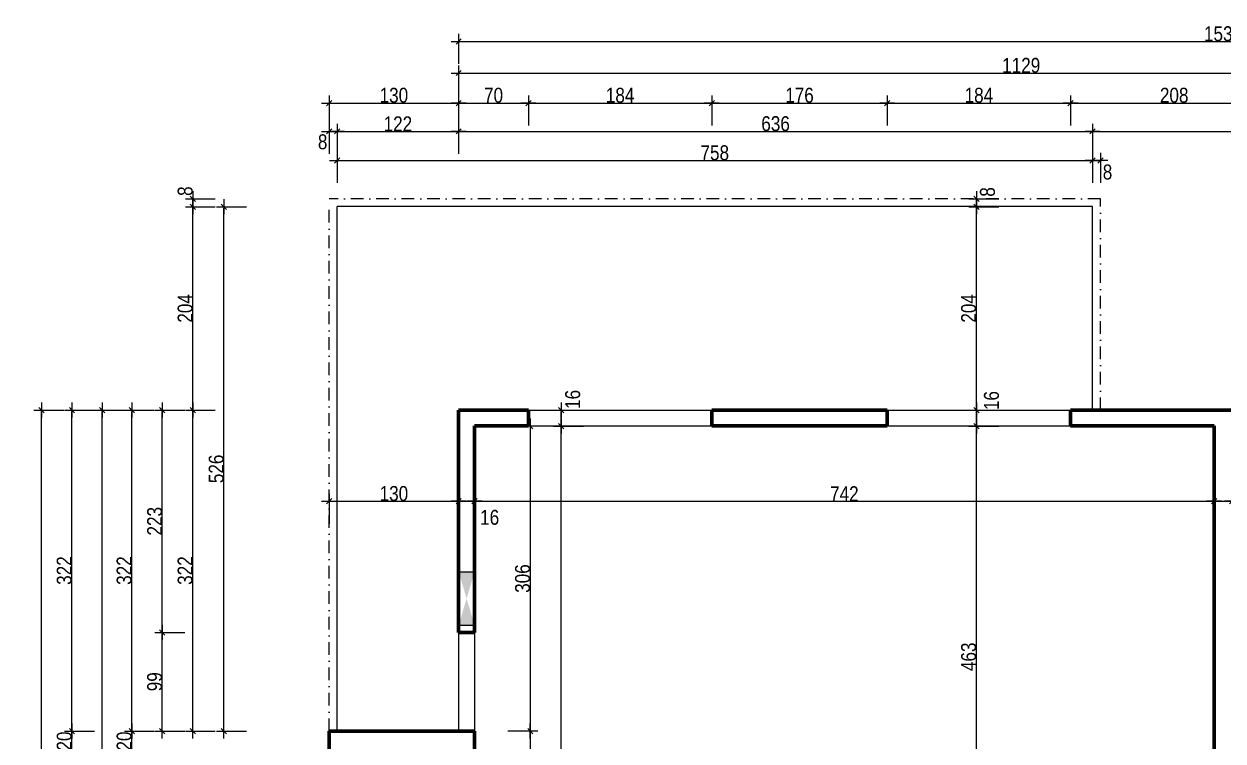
# Model space of a CAD drawing. Header units: centimetres. Extents: x 16433 to 114398, y -50094 to -12305.
# Drawn here: x 40452 to 41655, y -36660 to -35940 of the extents above; entities that cross this region are included whole.
import ezdxf

# ---------------------------------------------------------------- set-up
doc = ezdxf.new("R2010")
doc.units = ezdxf.units.CM
doc.header["$LTSCALE"] = 0.5
doc.linetypes.add('TIRETPTX2', pattern=[50.8, 25.4, -12.7, 0, -12.7])
doc.layers.get('DEFPOINTS').update_dxf_attribs({"linetype": 'CONTINUOUS'})
for name, color, linetype in [('01_cote_gen', 4, 'CONTINUOUS'), ('01_isolant ext', 2, 'TIRETPTX2'), ('01_linteaux', 2, 'CONTINUOUS'), ('01_resv', 32, 'CONTINUOUS'), ('AA_COTES', 2, 'CONTINUOUS')]:
    doc.layers.add(name, color=color, linetype=linetype)
doc.layers.add('01_murs_coup', color=5, linetype='CONTINUOUS', lineweight=60)
doc.styles.add('STYLE2', font='ARIALN.TTF')
doc.dimstyles.new('JB50', dxfattribs={"dimscale": 0.1, "dimtxt": 150, "dimasz": 15, "dimexe": 0.1, "dimexo": 0.1, "dimgap": 0.09, "dimtad": 1, "dimdec": 1, "dimdsep": 46, "dimtxsty": 'STYLE2', "dimblk1": 'BOND_G', "dimblk2": 'BOND_D', "dimsah": 1, "dimcen": 1.5, "dimdle": 0.01, "dimse1": 1, "dimse2": 1, "dimclrd": 4, "dimclre": 2, "dimclrt": 6, "dimazin": 2, "dimtfac": 2.333333, "dimtdec": 1, "dimtix": 1, "dimtmove": 2, "dimatfit": 3, "dimldrblk": 'BOND_G', "dimfxl": 1, "dimtolj": 1, "dimtzin": 0, "dimarcsym": 0})

# ---------------------------------------------------------------- blocks, each defined once
blk = doc.blocks.new('BOND_G')
at = {"layer": 'AA_COTES', "color": 0}
for p, q in [((0, -5), (0, 15)), ((5, 0), (-5, 0)), ((1.77, 1.77), (-1.77, -1.77))]:
    blk.add_line(p, q, dxfattribs=at)
blk = doc.blocks.new('BOND_D')
at = {"layer": 'AA_COTES', "color": 0}
for p, q in [((5, 0), (-5, 0)), ((-1.77, -1.77), (1.77, 1.77)), ((0, 5), (0, -15))]:
    blk.add_line(p, q, dxfattribs=at)
blk = doc.blocks.new('*D2678')
at = {"layer": '01_linteaux', "color": 4, "lineweight": -2, "transparency": 16777216}
blk.add_line((40889.4, -35957.8), (42420.4, -35957.8), dxfattribs=at)
at = {"layer": 'DEFPOINTS', "color": 0}
for p in [(42421.9, -35957.8), (40887.9, -36091.8), (42421.9, -36096.3)]:
    blk.add_point(p, dxfattribs=at)
at = {"layer": '01_linteaux', "color": 4, "lineweight": -2, "transparency": 16777216, "xscale": 1.5, "yscale": 1.5, "zscale": 1.5, "rotation": 180}
blk.add_blockref('BOND_G', (40887.9, -35957.8), dxfattribs=at)
at = {"layer": '01_linteaux', "color": 4, "lineweight": -2, "transparency": 16777216, "xscale": 1.5, "yscale": 1.5, "zscale": 1.5}
blk.add_blockref('BOND_D', (42421.9, -35957.8), dxfattribs=at)
at = {"layer": '01_linteaux', "color": 6, "transparency": 16777216, "insert": (41654.9, -35950.2), "char_height": 15, "attachment_point": 5, "style": 'STYLE2'}
blk.add_mtext('\\A1;1534', dxfattribs=at)
blk = doc.blocks.new('*D2679')
at = {"layer": '01_cote_gen', "color": 4, "lineweight": -2, "transparency": 16777216}
blk.add_line((40905.4, -36419.1), (41644.4, -36419.1), dxfattribs=at)
at = {"layer": 'DEFPOINTS', "color": 0}
for p in [(40903.9, -36408.4), (41645.9, -36408.4), (41645.9, -36419.1)]:
    blk.add_point(p, dxfattribs=at)
at = {"layer": '01_cote_gen', "color": 4, "lineweight": -2, "transparency": 16777216, "xscale": 1.5, "yscale": 1.5, "zscale": 1.5, "rotation": 180}
blk.add_blockref('BOND_G', (40903.9, -36419.1), dxfattribs=at)
at = {"layer": '01_cote_gen', "color": 4, "lineweight": -2, "transparency": 16777216, "xscale": 1.5, "yscale": 1.5, "zscale": 1.5}
blk.add_blockref('BOND_D', (41645.9, -36419.1), dxfattribs=at)
at = {"layer": '01_cote_gen', "color": 6, "transparency": 16777216, "insert": (41274.9, -36411.5), "char_height": 15, "attachment_point": 5, "style": 'STYLE2'}
blk.add_mtext('\\A1;742', dxfattribs=at)
blk = doc.blocks.new('*D2680')
at = {"layer": '01_cote_gen', "color": 4, "lineweight": -2, "transparency": 16777216}
blk.add_line((41647.4, -36419.1), (41662.4, -36419.1), dxfattribs=at)
at = {"layer": 'DEFPOINTS', "color": 0}
for p in [(41663.9, -36419.1), (41645.9, -36467.9), (41663.9, -36467.9)]:
    blk.add_point(p, dxfattribs=at)
at = {"layer": '01_cote_gen', "color": 4, "lineweight": -2, "transparency": 16777216, "xscale": 1.5, "yscale": 1.5, "zscale": 1.5, "rotation": 180}
blk.add_blockref('BOND_G', (41645.9, -36419.1), dxfattribs=at)
at = {"layer": '01_cote_gen', "color": 4, "lineweight": -2, "transparency": 16777216, "xscale": 1.5, "yscale": 1.5, "zscale": 1.5}
blk.add_blockref('BOND_D', (41663.9, -36419.1), dxfattribs=at)
at = {"layer": '01_cote_gen', "color": 6, "transparency": 16777216, "insert": (41674.2, -36431.2), "char_height": 15, "attachment_point": 5, "style": 'STYLE2'}
blk.add_mtext('\\A1;18', dxfattribs=at)
blk = doc.blocks.new('*D2683')
at = {"layer": '01_cote_gen', "color": 4, "lineweight": -2, "transparency": 16777216}
blk.add_line((40469.2, -39014), (40469.2, -36329.1), dxfattribs=at)
at = {"layer": 'DEFPOINTS', "color": 0}
for p in [(40469.2, -36327.6), (40737, -36327.6), (40491.7, -39015.5)]:
    blk.add_point(p, dxfattribs=at)
at = {"layer": '01_cote_gen', "color": 4, "lineweight": -2, "transparency": 16777216, "xscale": 1.5, "yscale": 1.5, "zscale": 1.5}
for name, p, rotation in [('BOND_D', (40469.2, -36327.6), 90), ('BOND_G', (40469.2, -39015.5), 270)]:
    blk.add_blockref(name, p, dxfattribs=dict(at, rotation=rotation))
at = {"layer": '01_cote_gen', "color": 6, "transparency": 16777216, "insert": (40461.6, -37671.5), "char_height": 15, "attachment_point": 5, "rotation": 90, "style": 'STYLE2'}
blk.add_mtext('\\A1;2688', dxfattribs=at)
blk = doc.blocks.new('*D2686')
at = {"layer": '01_cote_gen', "color": 4, "lineweight": -2, "transparency": 16777216}
blk.add_line((40499.9, -36668.1), (40499.9, -36651.1), dxfattribs=at)
at = {"layer": 'DEFPOINTS', "color": 0}
for p in [(40499.9, -36649.6), (40606.1, -36649.6), (40606.1, -36669.6)]:
    blk.add_point(p, dxfattribs=at)
at = {"layer": '01_cote_gen', "color": 4, "lineweight": -2, "transparency": 16777216, "xscale": 1.5, "yscale": 1.5, "zscale": 1.5}
for name, p, rotation in [('BOND_D', (40499.9, -36649.6), 90), ('BOND_G', (40499.9, -36669.6), 270)]:
    blk.add_blockref(name, p, dxfattribs=dict(at, rotation=rotation))
at = {"layer": '01_cote_gen', "color": 6, "transparency": 16777216, "insert": (40492.2, -36659.6), "char_height": 15, "attachment_point": 5, "rotation": 90, "style": 'STYLE2'}
blk.add_mtext('\\A1;20', dxfattribs=at)
blk = doc.blocks.new('*D2687')
at = {"layer": '01_cote_gen', "color": 4, "lineweight": -2, "transparency": 16777216}
blk.add_line((40499.9, -36648.1), (40499.9, -36329.1), dxfattribs=at)
at = {"layer": 'DEFPOINTS', "color": 0}
for p in [(40491.6, -36327.6), (40499.9, -36327.6), (40606.1, -36649.6)]:
    blk.add_point(p, dxfattribs=at)
at = {"layer": '01_cote_gen', "color": 4, "lineweight": -2, "transparency": 16777216, "xscale": 1.5, "yscale": 1.5, "zscale": 1.5}
for name, p, rotation in [('BOND_D', (40499.9, -36327.6), 90), ('BOND_G', (40499.9, -36649.6), 270)]:
    blk.add_blockref(name, p, dxfattribs=dict(at, rotation=rotation))
at = {"layer": '01_cote_gen', "color": 6, "transparency": 16777216, "insert": (40492.2, -36488.6), "char_height": 15, "attachment_point": 5, "rotation": 90, "style": 'STYLE2'}
blk.add_mtext('\\A1;322', dxfattribs=at)
blk = doc.blocks.new('*D2692')
at = {"layer": '01_cote_gen', "color": 4, "lineweight": -2, "transparency": 16777216}
blk.add_line((40530.1, -37349), (40530.1, -36329.1), dxfattribs=at)
at = {"layer": 'DEFPOINTS', "color": 0}
for p in [(40530.1, -36327.6), (40737, -36327.6), (40620.9, -37350.5)]:
    blk.add_point(p, dxfattribs=at)
at = {"layer": '01_cote_gen', "color": 4, "lineweight": -2, "transparency": 16777216, "xscale": 1.5, "yscale": 1.5, "zscale": 1.5}
for name, p, rotation in [('BOND_D', (40530.1, -36327.6), 90), ('BOND_G', (40530.1, -37350.5), 270)]:
    blk.add_blockref(name, p, dxfattribs=dict(at, rotation=rotation))
at = {"layer": '01_cote_gen', "color": 6, "transparency": 16777216, "insert": (40522.4, -36839.1), "char_height": 15, "attachment_point": 5, "rotation": 90, "style": 'STYLE2'}
blk.add_mtext('\\A1;1023', dxfattribs=at)
blk = doc.blocks.new('*D2694')
at = {"layer": '01_cote_gen', "color": 4, "lineweight": -2, "transparency": 16777216}
blk.add_line((40560, -36668.1), (40560, -36651.1), dxfattribs=at)
at = {"layer": 'DEFPOINTS', "color": 0}
for p in [(40560, -36649.6), (40613.2, -36649.6), (40613.2, -36669.6)]:
    blk.add_point(p, dxfattribs=at)
at = {"layer": '01_cote_gen', "color": 4, "lineweight": -2, "transparency": 16777216, "xscale": 1.5, "yscale": 1.5, "zscale": 1.5}
for name, p, rotation in [('BOND_D', (40560, -36649.6), 90), ('BOND_G', (40560, -36669.6), 270)]:
    blk.add_blockref(name, p, dxfattribs=dict(at, rotation=rotation))
at = {"layer": '01_cote_gen', "color": 6, "transparency": 16777216, "insert": (40552.3, -36659.6), "char_height": 15, "attachment_point": 5, "rotation": 90, "style": 'STYLE2'}
blk.add_mtext('\\A1;20', dxfattribs=at)
blk = doc.blocks.new('*D2695')
at = {"layer": '01_cote_gen', "color": 4, "lineweight": -2, "transparency": 16777216}
blk.add_line((40560, -36648.1), (40560, -36329.1), dxfattribs=at)
at = {"layer": 'DEFPOINTS', "color": 0}
for p in [(40552.6, -36327.6), (40560, -36327.6), (40608.5, -36649.6)]:
    blk.add_point(p, dxfattribs=at)
at = {"layer": '01_cote_gen', "color": 4, "lineweight": -2, "transparency": 16777216, "xscale": 1.5, "yscale": 1.5, "zscale": 1.5}
for name, p, rotation in [('BOND_D', (40560, -36327.6), 90), ('BOND_G', (40560, -36649.6), 270)]:
    blk.add_blockref(name, p, dxfattribs=dict(at, rotation=rotation))
at = {"layer": '01_cote_gen', "color": 6, "transparency": 16777216, "insert": (40552.3, -36488.6), "char_height": 15, "attachment_point": 5, "rotation": 90, "style": 'STYLE2'}
blk.add_mtext('\\A1;322', dxfattribs=at)
blk = doc.blocks.new('*D2696')
at = {"layer": '01_cote_gen', "color": 4, "lineweight": -2, "transparency": 16777216}
blk.add_line((40590.5, -36648.1), (40590.5, -36552.1), dxfattribs=at)
at = {"layer": 'DEFPOINTS', "color": 0}
for p in [(40590.5, -36550.6), (40641.6, -36550.6), (40641.6, -36649.6)]:
    blk.add_point(p, dxfattribs=at)
at = {"layer": '01_cote_gen', "color": 4, "lineweight": -2, "transparency": 16777216, "xscale": 1.5, "yscale": 1.5, "zscale": 1.5}
for name, p, rotation in [('BOND_D', (40590.5, -36550.6), 90), ('BOND_G', (40590.5, -36649.6), 270)]:
    blk.add_blockref(name, p, dxfattribs=dict(at, rotation=rotation))
at = {"layer": '01_cote_gen', "color": 6, "transparency": 16777216, "insert": (40582.9, -36600.1), "char_height": 15, "attachment_point": 5, "rotation": 90, "style": 'STYLE2'}
blk.add_mtext('\\A1;99', dxfattribs=at)
blk = doc.blocks.new('*D2697')
at = {"layer": '01_cote_gen', "color": 4, "lineweight": -2, "transparency": 16777216}
blk.add_line((40590.5, -36549.1), (40590.5, -36329.1), dxfattribs=at)
at = {"layer": 'DEFPOINTS', "color": 0}
for p in [(40582.5, -36327.6), (40590.5, -36327.6), (40613, -36550.6)]:
    blk.add_point(p, dxfattribs=at)
at = {"layer": '01_cote_gen', "color": 4, "lineweight": -2, "transparency": 16777216, "xscale": 1.5, "yscale": 1.5, "zscale": 1.5}
for name, p, rotation in [('BOND_D', (40590.5, -36327.6), 90), ('BOND_G', (40590.5, -36550.6), 270)]:
    blk.add_blockref(name, p, dxfattribs=dict(at, rotation=rotation))
at = {"layer": '01_cote_gen', "color": 6, "transparency": 16777216, "insert": (40582.9, -36439.1), "char_height": 15, "attachment_point": 5, "rotation": 90, "style": 'STYLE2'}
blk.add_mtext('\\A1;223', dxfattribs=at)
blk = doc.blocks.new('*D2732')
at = {"layer": '01_cote_gen', "color": 4, "lineweight": -2, "transparency": 16777216}
blk.add_line((40889.4, -35989.5), (42015.4, -35989.5), dxfattribs=at)
at = {"layer": 'DEFPOINTS', "color": 0}
for p in [(40887.9, -35980.3), (42016.9, -35989.5), (42016.9, -36102.7)]:
    blk.add_point(p, dxfattribs=at)
at = {"layer": '01_cote_gen', "color": 4, "lineweight": -2, "transparency": 16777216, "xscale": 1.5, "yscale": 1.5, "zscale": 1.5, "rotation": 180}
blk.add_blockref('BOND_G', (40887.9, -35989.5), dxfattribs=at)
at = {"layer": '01_cote_gen', "color": 4, "lineweight": -2, "transparency": 16777216, "xscale": 1.5, "yscale": 1.5, "zscale": 1.5}
blk.add_blockref('BOND_D', (42016.9, -35989.5), dxfattribs=at)
at = {"layer": '01_cote_gen', "color": 6, "transparency": 16777216, "insert": (41452.4, -35981.9), "char_height": 15, "attachment_point": 5, "style": 'STYLE2'}
blk.add_mtext('\\A1;1129', dxfattribs=at)
blk = doc.blocks.new('*D2735')
at = {"layer": '01_cote_gen', "color": 4, "lineweight": -2, "transparency": 16777216}
blk.add_line((40889.4, -36019.6), (40956.4, -36019.6), dxfattribs=at)
at = {"layer": 'DEFPOINTS', "color": 0}
for p in [(40957.9, -36019.6), (40887.9, -36314.7), (40957.9, -36314.7)]:
    blk.add_point(p, dxfattribs=at)
at = {"layer": '01_cote_gen', "color": 4, "lineweight": -2, "transparency": 16777216, "xscale": 1.5, "yscale": 1.5, "zscale": 1.5, "rotation": 180}
blk.add_blockref('BOND_G', (40887.9, -36019.6), dxfattribs=at)
at = {"layer": '01_cote_gen', "color": 4, "lineweight": -2, "transparency": 16777216, "xscale": 1.5, "yscale": 1.5, "zscale": 1.5}
blk.add_blockref('BOND_D', (40957.9, -36019.6), dxfattribs=at)
at = {"layer": '01_cote_gen', "color": 6, "transparency": 16777216, "insert": (40922.9, -36011.9), "char_height": 15, "attachment_point": 5, "style": 'STYLE2'}
blk.add_mtext('\\A1;70', dxfattribs=at)
blk = doc.blocks.new('*D2736')
at = {"layer": '01_cote_gen', "color": 4, "lineweight": -2, "transparency": 16777216}
blk.add_line((40959.4, -36019.6), (41140.4, -36019.6), dxfattribs=at)
at = {"layer": 'DEFPOINTS', "color": 0}
for p in [(41141.9, -36019.6), (40957.9, -36042.1), (41141.9, -36314.7)]:
    blk.add_point(p, dxfattribs=at)
at = {"layer": '01_cote_gen', "color": 4, "lineweight": -2, "transparency": 16777216, "xscale": 1.5, "yscale": 1.5, "zscale": 1.5, "rotation": 180}
blk.add_blockref('BOND_G', (40957.9, -36019.6), dxfattribs=at)
at = {"layer": '01_cote_gen', "color": 4, "lineweight": -2, "transparency": 16777216, "xscale": 1.5, "yscale": 1.5, "zscale": 1.5}
blk.add_blockref('BOND_D', (41141.9, -36019.6), dxfattribs=at)
at = {"layer": '01_cote_gen', "color": 6, "transparency": 16777216, "insert": (41049.9, -36011.9), "char_height": 15, "attachment_point": 5, "style": 'STYLE2'}
blk.add_mtext('\\A1;184', dxfattribs=at)
blk = doc.blocks.new('*D2737')
at = {"layer": '01_cote_gen', "color": 4, "lineweight": -2, "transparency": 16777216}
blk.add_line((41143.4, -36019.6), (41316.4, -36019.6), dxfattribs=at)
at = {"layer": 'DEFPOINTS', "color": 0}
for p in [(41317.9, -36019.6), (41141.9, -36314.7), (41317.9, -36314.7)]:
    blk.add_point(p, dxfattribs=at)
at = {"layer": '01_cote_gen', "color": 4, "lineweight": -2, "transparency": 16777216, "xscale": 1.5, "yscale": 1.5, "zscale": 1.5, "rotation": 180}
blk.add_blockref('BOND_G', (41141.9, -36019.6), dxfattribs=at)
at = {"layer": '01_cote_gen', "color": 4, "lineweight": -2, "transparency": 16777216, "xscale": 1.5, "yscale": 1.5, "zscale": 1.5}
blk.add_blockref('BOND_D', (41317.9, -36019.6), dxfattribs=at)
at = {"layer": '01_cote_gen', "color": 6, "transparency": 16777216, "insert": (41229.9, -36011.9), "char_height": 15, "attachment_point": 5, "style": 'STYLE2'}
blk.add_mtext('\\A1;176', dxfattribs=at)
blk = doc.blocks.new('*D2738')
at = {"layer": '01_cote_gen', "color": 4, "lineweight": -2, "transparency": 16777216}
blk.add_line((41319.4, -36019.6), (41500.4, -36019.6), dxfattribs=at)
at = {"layer": 'DEFPOINTS', "color": 0}
for p in [(41501.9, -36019.6), (41317.9, -36042.1), (41501.9, -36314.7)]:
    blk.add_point(p, dxfattribs=at)
at = {"layer": '01_cote_gen', "color": 4, "lineweight": -2, "transparency": 16777216, "xscale": 1.5, "yscale": 1.5, "zscale": 1.5, "rotation": 180}
blk.add_blockref('BOND_G', (41317.9, -36019.6), dxfattribs=at)
at = {"layer": '01_cote_gen', "color": 4, "lineweight": -2, "transparency": 16777216, "xscale": 1.5, "yscale": 1.5, "zscale": 1.5}
blk.add_blockref('BOND_D', (41501.9, -36019.6), dxfattribs=at)
at = {"layer": '01_cote_gen', "color": 6, "transparency": 16777216, "insert": (41409.9, -36011.9), "char_height": 15, "attachment_point": 5, "style": 'STYLE2'}
blk.add_mtext('\\A1;184', dxfattribs=at)
blk = doc.blocks.new('*D2739')
at = {"layer": '01_cote_gen', "color": 4, "lineweight": -2, "transparency": 16777216}
blk.add_line((41503.4, -36019.6), (41708.4, -36019.6), dxfattribs=at)
at = {"layer": 'DEFPOINTS', "color": 0}
for p in [(41709.9, -36019.6), (41501.9, -36314.7), (41709.9, -36314.7)]:
    blk.add_point(p, dxfattribs=at)
at = {"layer": '01_cote_gen', "color": 4, "lineweight": -2, "transparency": 16777216, "xscale": 1.5, "yscale": 1.5, "zscale": 1.5, "rotation": 180}
blk.add_blockref('BOND_G', (41501.9, -36019.6), dxfattribs=at)
at = {"layer": '01_cote_gen', "color": 4, "lineweight": -2, "transparency": 16777216, "xscale": 1.5, "yscale": 1.5, "zscale": 1.5}
blk.add_blockref('BOND_D', (41709.9, -36019.6), dxfattribs=at)
at = {"layer": '01_cote_gen', "color": 6, "transparency": 16777216, "insert": (41605.9, -36011.9), "char_height": 15, "attachment_point": 5, "style": 'STYLE2'}
blk.add_mtext('\\A1;208', dxfattribs=at)
blk = doc.blocks.new('*D2745')
at = {"layer": '01_cote_gen', "color": 4, "lineweight": -2, "transparency": 16777216}
blk.add_line((40767.4, -36048), (40886.4, -36048), dxfattribs=at)
at = {"layer": 'DEFPOINTS', "color": 0}
for p in [(40887.9, -36042.1), (40887.9, -36048), (40765.9, -36102.7)]:
    blk.add_point(p, dxfattribs=at)
at = {"layer": '01_cote_gen', "color": 4, "lineweight": -2, "transparency": 16777216, "xscale": 1.5, "yscale": 1.5, "zscale": 1.5, "rotation": 180}
blk.add_blockref('BOND_G', (40765.9, -36048), dxfattribs=at)
at = {"layer": '01_cote_gen', "color": 4, "lineweight": -2, "transparency": 16777216, "xscale": 1.5, "yscale": 1.5, "zscale": 1.5}
blk.add_blockref('BOND_D', (40887.9, -36048), dxfattribs=at)
at = {"layer": '01_cote_gen', "color": 6, "transparency": 16777216, "insert": (40826.9, -36040.5), "char_height": 15, "attachment_point": 5, "style": 'STYLE2'}
blk.add_mtext('\\A1;122', dxfattribs=at)
blk = doc.blocks.new('*D2746')
at = {"layer": '01_cote_gen', "color": 4, "lineweight": -2, "transparency": 16777216}
blk.add_line((40889.4, -36048), (41522.4, -36048), dxfattribs=at)
at = {"layer": 'DEFPOINTS', "color": 0}
for p in [(41523.9, -36048), (40887.9, -36070.5), (41523.9, -36102.7)]:
    blk.add_point(p, dxfattribs=at)
at = {"layer": '01_cote_gen', "color": 4, "lineweight": -2, "transparency": 16777216, "xscale": 1.5, "yscale": 1.5, "zscale": 1.5, "rotation": 180}
blk.add_blockref('BOND_G', (40887.9, -36048), dxfattribs=at)
at = {"layer": '01_cote_gen', "color": 4, "lineweight": -2, "transparency": 16777216, "xscale": 1.5, "yscale": 1.5, "zscale": 1.5}
blk.add_blockref('BOND_D', (41523.9, -36048), dxfattribs=at)
at = {"layer": '01_cote_gen', "color": 6, "transparency": 16777216, "insert": (41205.9, -36040.4), "char_height": 15, "attachment_point": 5, "style": 'STYLE2'}
blk.add_mtext('\\A1;636', dxfattribs=at)
blk = doc.blocks.new('*D2747')
at = {"layer": '01_cote_gen', "color": 4, "lineweight": -2, "transparency": 16777216}
blk.add_line((40767.4, -36077.2), (41522.4, -36077.2), dxfattribs=at)
at = {"layer": 'DEFPOINTS', "color": 0}
for p in [(40765.9, -36070.5), (41523.9, -36070.5), (41523.9, -36077.2)]:
    blk.add_point(p, dxfattribs=at)
at = {"layer": '01_cote_gen', "color": 4, "lineweight": -2, "transparency": 16777216, "xscale": 1.5, "yscale": 1.5, "zscale": 1.5, "rotation": 180}
blk.add_blockref('BOND_G', (40765.9, -36077.2), dxfattribs=at)
at = {"layer": '01_cote_gen', "color": 4, "lineweight": -2, "transparency": 16777216, "xscale": 1.5, "yscale": 1.5, "zscale": 1.5}
blk.add_blockref('BOND_D', (41523.9, -36077.2), dxfattribs=at)
at = {"layer": '01_cote_gen', "color": 6, "transparency": 16777216, "insert": (41144.9, -36069.6), "char_height": 15, "attachment_point": 5, "style": 'STYLE2'}
blk.add_mtext('\\A1;758', dxfattribs=at)
blk = doc.blocks.new('*D2748')
at = {"layer": '01_cote_gen', "color": 4, "lineweight": -2, "transparency": 16777216}
blk.add_line((41525.4, -36048), (42015.4, -36048), dxfattribs=at)
at = {"layer": 'DEFPOINTS', "color": 0}
for p in [(41523.9, -36055.5), (42016.9, -36048), (42016.9, -36115.6)]:
    blk.add_point(p, dxfattribs=at)
at = {"layer": '01_cote_gen', "color": 4, "lineweight": -2, "transparency": 16777216, "xscale": 1.5, "yscale": 1.5, "zscale": 1.5, "rotation": 180}
blk.add_blockref('BOND_G', (41523.9, -36048), dxfattribs=at)
at = {"layer": '01_cote_gen', "color": 4, "lineweight": -2, "transparency": 16777216, "xscale": 1.5, "yscale": 1.5, "zscale": 1.5}
blk.add_blockref('BOND_D', (42016.9, -36048), dxfattribs=at)
at = {"layer": '01_cote_gen', "color": 6, "transparency": 16777216, "insert": (41770.4, -36040.4), "char_height": 15, "attachment_point": 5, "style": 'STYLE2'}
blk.add_mtext('\\A1;493', dxfattribs=at)
blk = doc.blocks.new('*D2756')
at = {"layer": '01_cote_gen', "color": 4, "lineweight": -2, "transparency": 16777216}
blk.add_line((40621.2, -36326.1), (40621.2, -36125.1), dxfattribs=at)
at = {"layer": 'DEFPOINTS', "color": 0}
for p in [(40621.2, -36123.6), (40674.9, -36123.6), (40613, -36327.6)]:
    blk.add_point(p, dxfattribs=at)
at = {"layer": '01_cote_gen', "color": 4, "lineweight": -2, "transparency": 16777216, "xscale": 1.5, "yscale": 1.5, "zscale": 1.5}
for name, p, rotation in [('BOND_D', (40621.2, -36123.6), 90), ('BOND_G', (40621.2, -36327.6), 270)]:
    blk.add_blockref(name, p, dxfattribs=dict(at, rotation=rotation))
at = {"layer": '01_cote_gen', "color": 6, "transparency": 16777216, "insert": (40613.5, -36225.6), "char_height": 15, "attachment_point": 5, "rotation": 90, "style": 'STYLE2'}
blk.add_mtext('\\A1;204', dxfattribs=at)
blk = doc.blocks.new('*D2757')
at = {"layer": '01_cote_gen', "color": 4, "lineweight": -2, "transparency": 16777216}
blk.add_line((40621.2, -36648.1), (40621.2, -36329.1), dxfattribs=at)
at = {"layer": 'DEFPOINTS', "color": 0}
for p in [(40621.2, -36327.6), (40643.7, -36327.6), (40651.9, -36649.6)]:
    blk.add_point(p, dxfattribs=at)
at = {"layer": '01_cote_gen', "color": 4, "lineweight": -2, "transparency": 16777216, "xscale": 1.5, "yscale": 1.5, "zscale": 1.5}
for name, p, rotation in [('BOND_D', (40621.2, -36327.6), 90), ('BOND_G', (40621.2, -36649.6), 270)]:
    blk.add_blockref(name, p, dxfattribs=dict(at, rotation=rotation))
at = {"layer": '01_cote_gen', "color": 6, "transparency": 16777216, "insert": (40613.5, -36488.6), "char_height": 15, "attachment_point": 5, "rotation": 90, "style": 'STYLE2'}
blk.add_mtext('\\A1;322', dxfattribs=at)
blk = doc.blocks.new('*D2758')
at = {"layer": '01_cote_gen', "color": 4, "lineweight": -2, "transparency": 16777216}
blk.add_line((40652.4, -36648.1), (40652.4, -36125.1), dxfattribs=at)
at = {"layer": 'DEFPOINTS', "color": 0}
for p in [(40643.7, -36123.6), (40652.4, -36123.6), (40643.7, -36649.6)]:
    blk.add_point(p, dxfattribs=at)
at = {"layer": '01_cote_gen', "color": 4, "lineweight": -2, "transparency": 16777216, "xscale": 1.5, "yscale": 1.5, "zscale": 1.5}
for name, p, rotation in [('BOND_D', (40652.4, -36123.6), 90), ('BOND_G', (40652.4, -36649.6), 270)]:
    blk.add_blockref(name, p, dxfattribs=dict(at, rotation=rotation))
at = {"layer": '01_cote_gen', "color": 6, "transparency": 16777216, "insert": (40644.7, -36386.6), "char_height": 15, "attachment_point": 5, "rotation": 90, "style": 'STYLE2'}
blk.add_mtext('\\A1;526', dxfattribs=at)
blk = doc.blocks.new('*D2759')
at = {"layer": '01_cote_gen', "color": 4, "lineweight": -2, "transparency": 16777216}
blk.add_line((40889.4, -36419.1), (40902.4, -36419.1), dxfattribs=at)
at = {"layer": 'DEFPOINTS', "color": 0}
for p in [(40887.9, -36401.7), (40903.9, -36401.7), (40903.9, -36419.1)]:
    blk.add_point(p, dxfattribs=at)
at = {"layer": '01_cote_gen', "color": 4, "lineweight": -2, "transparency": 16777216, "xscale": 1.5, "yscale": 1.5, "zscale": 1.5, "rotation": 180}
blk.add_blockref('BOND_G', (40887.9, -36419.1), dxfattribs=at)
at = {"layer": '01_cote_gen', "color": 4, "lineweight": -2, "transparency": 16777216, "xscale": 1.5, "yscale": 1.5, "zscale": 1.5}
blk.add_blockref('BOND_D', (40903.9, -36419.1), dxfattribs=at)
at = {"layer": '01_cote_gen', "color": 6, "transparency": 16777216, "insert": (40919, -36435.3), "char_height": 15, "attachment_point": 5, "style": 'STYLE2'}
blk.add_mtext('\\A1;16', dxfattribs=at)
blk = doc.blocks.new('*D2760')
at = {"layer": '01_cote_gen', "color": 4, "lineweight": -2, "transparency": 16777216}
blk.add_line((40759.4, -36419.1), (40886.4, -36419.1), dxfattribs=at)
at = {"layer": 'DEFPOINTS', "color": 0}
for p in [(40887.9, -36419.1), (40757.9, -36431.7), (40887.9, -36431.7)]:
    blk.add_point(p, dxfattribs=at)
at = {"layer": '01_cote_gen', "color": 4, "lineweight": -2, "transparency": 16777216, "xscale": 1.5, "yscale": 1.5, "zscale": 1.5, "rotation": 180}
blk.add_blockref('BOND_G', (40757.9, -36419.1), dxfattribs=at)
at = {"layer": '01_cote_gen', "color": 4, "lineweight": -2, "transparency": 16777216, "xscale": 1.5, "yscale": 1.5, "zscale": 1.5}
blk.add_blockref('BOND_D', (40887.9, -36419.1), dxfattribs=at)
at = {"layer": '01_cote_gen', "color": 6, "transparency": 16777216, "insert": (40822.9, -36411.4), "char_height": 15, "attachment_point": 5, "style": 'STYLE2'}
blk.add_mtext('\\A1;130', dxfattribs=at)
blk = doc.blocks.new('*D2777')
at = {"layer": '01_cote_gen', "color": 4, "lineweight": -2, "transparency": 16777216}
blk.add_line((40759.4, -36048), (40764.4, -36048), dxfattribs=at)
at = {"layer": 'DEFPOINTS', "color": 0}
for p in [(40765.9, -36048), (40765.9, -36097.6), (40757.9, -36115.6)]:
    blk.add_point(p, dxfattribs=at)
at = {"layer": '01_cote_gen', "color": 4, "lineweight": -2, "transparency": 16777216, "xscale": 1.5, "yscale": 1.5, "zscale": 1.5, "rotation": 180}
blk.add_blockref('BOND_G', (40757.9, -36048), dxfattribs=at)
at = {"layer": '01_cote_gen', "color": 4, "lineweight": -2, "transparency": 16777216, "xscale": 1.5, "yscale": 1.5, "zscale": 1.5}
blk.add_blockref('BOND_D', (40765.9, -36048), dxfattribs=at)
at = {"layer": '01_cote_gen', "color": 6, "transparency": 16777216, "insert": (40751.4, -36058.6), "char_height": 15, "attachment_point": 5, "style": 'STYLE2'}
blk.add_mtext('\\A1;8', dxfattribs=at)
blk = doc.blocks.new('*D2778')
at = {"layer": '01_cote_gen', "color": 4, "lineweight": -2, "transparency": 16777216}
blk.add_line((41525.4, -36077.2), (41530.4, -36077.2), dxfattribs=at)
at = {"layer": 'DEFPOINTS', "color": 0}
for p in [(41531.9, -36077.2), (41523.9, -36089.2), (41531.9, -36115.6)]:
    blk.add_point(p, dxfattribs=at)
at = {"layer": '01_cote_gen', "color": 4, "lineweight": -2, "transparency": 16777216, "xscale": 1.5, "yscale": 1.5, "zscale": 1.5, "rotation": 180}
blk.add_blockref('BOND_G', (41523.9, -36077.2), dxfattribs=at)
at = {"layer": '01_cote_gen', "color": 4, "lineweight": -2, "transparency": 16777216, "xscale": 1.5, "yscale": 1.5, "zscale": 1.5}
blk.add_blockref('BOND_D', (41531.9, -36077.2), dxfattribs=at)
at = {"layer": '01_cote_gen', "color": 6, "transparency": 16777216, "insert": (41539, -36088.9), "char_height": 15, "attachment_point": 5, "style": 'STYLE2'}
blk.add_mtext('\\A1;8', dxfattribs=at)
blk = doc.blocks.new('*D3080')
at = {"layer": '01_cote_gen', "color": 4, "lineweight": -2, "transparency": 16777216}
blk.add_line((40990.7, -37331.1), (40990.7, -36345.1), dxfattribs=at)
at = {"layer": 'DEFPOINTS', "color": 0}
for p in [(40990.7, -36343.6), (41055.3, -36343.6), (41055.3, -37332.6)]:
    blk.add_point(p, dxfattribs=at)
at = {"layer": '01_cote_gen', "color": 4, "lineweight": -2, "transparency": 16777216, "xscale": 1.5, "yscale": 1.5, "zscale": 1.5}
for name, p, rotation in [('BOND_D', (40990.7, -36343.6), 90), ('BOND_G', (40990.7, -37332.6), 270)]:
    blk.add_blockref(name, p, dxfattribs=dict(at, rotation=rotation))
at = {"layer": '01_cote_gen', "color": 6, "transparency": 16777216, "insert": (40983, -36838.1), "char_height": 15, "attachment_point": 5, "rotation": 90, "style": 'STYLE2'}
blk.add_mtext('\\A1;989', dxfattribs=at)
blk = doc.blocks.new('*D3081')
at = {"layer": '01_cote_gen', "color": 4, "lineweight": -2, "transparency": 16777216}
blk.add_line((40621.2, -36122.1), (40621.2, -36117.1), dxfattribs=at)
at = {"layer": 'DEFPOINTS', "color": 0}
for p in [(40621.2, -36115.6), (40757.9, -36115.6), (40643.7, -36123.6)]:
    blk.add_point(p, dxfattribs=at)
at = {"layer": '01_cote_gen', "color": 4, "lineweight": -2, "transparency": 16777216, "xscale": 1.5, "yscale": 1.5, "zscale": 1.5}
for name, p, rotation in [('BOND_D', (40621.2, -36115.6), 90), ('BOND_G', (40621.2, -36123.6), 270)]:
    blk.add_blockref(name, p, dxfattribs=dict(at, rotation=rotation))
at = {"layer": '01_cote_gen', "color": 6, "transparency": 16777216, "insert": (40613.5, -36108), "char_height": 15, "attachment_point": 5, "rotation": 90, "style": 'STYLE2'}
blk.add_mtext('\\A1;8', dxfattribs=at)
blk = doc.blocks.new('*D3082')
at = {"layer": '01_cote_gen', "color": 4, "lineweight": -2, "transparency": 16777216}
blk.add_line((40990.7, -36342.1), (40990.7, -36329.1), dxfattribs=at)
at = {"layer": 'DEFPOINTS', "color": 0}
for p in [(40990.7, -36327.6), (41013.2, -36327.6), (41013.2, -36343.6)]:
    blk.add_point(p, dxfattribs=at)
at = {"layer": '01_cote_gen', "color": 4, "lineweight": -2, "transparency": 16777216, "xscale": 1.5, "yscale": 1.5, "zscale": 1.5}
for name, p, rotation in [('BOND_D', (40990.7, -36327.6), 90), ('BOND_G', (40990.7, -36343.6), 270)]:
    blk.add_blockref(name, p, dxfattribs=dict(at, rotation=rotation))
at = {"layer": '01_cote_gen', "color": 6, "transparency": 16777216, "insert": (41002.4, -36316.9), "char_height": 15, "attachment_point": 5, "rotation": 90, "style": 'STYLE2'}
blk.add_mtext('\\A1;16', dxfattribs=at)
blk = doc.blocks.new('*D3090')
at = {"layer": '01_cote_gen', "color": 4, "lineweight": -2, "transparency": 16777216}
blk.add_line((40959.8, -36345.1), (40959.8, -36648.1), dxfattribs=at)
at = {"layer": 'DEFPOINTS', "color": 0}
for p in [(40934.9, -36343.6), (40907.8, -36649.6), (40959.8, -36649.6)]:
    blk.add_point(p, dxfattribs=at)
at = {"layer": '01_cote_gen', "color": 4, "lineweight": -2, "transparency": 16777216, "xscale": 1.5, "yscale": 1.5, "zscale": 1.5}
for name, p, rotation in [('BOND_G', (40959.8, -36343.6), 90), ('BOND_D', (40959.8, -36649.6), 270)]:
    blk.add_blockref(name, p, dxfattribs=dict(at, rotation=rotation))
at = {"layer": '01_cote_gen', "color": 6, "transparency": 16777216, "insert": (40952.1, -36496.6), "char_height": 15, "attachment_point": 5, "rotation": 90, "style": 'STYLE2'}
blk.add_mtext('\\A1;306', dxfattribs=at)
blk = doc.blocks.new('*D3091')
at = {"layer": '01_cote_gen', "color": 4, "lineweight": -2, "transparency": 16777216}
blk.add_line((40959.8, -36651.1), (40959.8, -37331.1), dxfattribs=at)
at = {"layer": 'DEFPOINTS', "color": 0}
for p in [(40937.3, -36649.6), (40937.3, -37332.6), (40959.8, -37332.6)]:
    blk.add_point(p, dxfattribs=at)
at = {"layer": '01_cote_gen', "color": 4, "lineweight": -2, "transparency": 16777216, "xscale": 1.5, "yscale": 1.5, "zscale": 1.5}
for name, p, rotation in [('BOND_G', (40959.8, -36649.6), 90), ('BOND_D', (40959.8, -37332.6), 270)]:
    blk.add_blockref(name, p, dxfattribs=dict(at, rotation=rotation))
at = {"layer": '01_cote_gen', "color": 6, "transparency": 16777216, "insert": (40952.1, -36991.1), "char_height": 15, "attachment_point": 5, "rotation": 90, "style": 'STYLE2'}
blk.add_mtext('\\A1;683', dxfattribs=at)
blk = doc.blocks.new('*D3095')
at = {"layer": '01_cote_gen', "color": 4, "lineweight": -2, "transparency": 16777216}
blk.add_line((41407.4, -36805.1), (41407.4, -36345.1), dxfattribs=at)
at = {"layer": 'DEFPOINTS', "color": 0}
for p in [(41407.4, -36343.6), (41429.9, -36343.6), (41429.9, -36806.6)]:
    blk.add_point(p, dxfattribs=at)
at = {"layer": '01_cote_gen', "color": 4, "lineweight": -2, "transparency": 16777216, "xscale": 1.5, "yscale": 1.5, "zscale": 1.5}
for name, p, rotation in [('BOND_D', (41407.4, -36343.6), 90), ('BOND_G', (41407.4, -36806.6), 270)]:
    blk.add_blockref(name, p, dxfattribs=dict(at, rotation=rotation))
at = {"layer": '01_cote_gen', "color": 6, "transparency": 16777216, "insert": (41399.7, -36575.1), "char_height": 15, "attachment_point": 5, "rotation": 90, "style": 'STYLE2'}
blk.add_mtext('\\A1;463', dxfattribs=at)
blk = doc.blocks.new('*D3096')
at = {"layer": '01_cote_gen', "color": 4, "lineweight": -2, "transparency": 16777216}
blk.add_line((41407.4, -36342.1), (41407.4, -36329.1), dxfattribs=at)
at = {"layer": 'DEFPOINTS', "color": 0}
for p in [(41407.4, -36327.6), (41429.9, -36327.6), (41429.9, -36343.6)]:
    blk.add_point(p, dxfattribs=at)
at = {"layer": '01_cote_gen', "color": 4, "lineweight": -2, "transparency": 16777216, "xscale": 1.5, "yscale": 1.5, "zscale": 1.5}
for name, p, rotation in [('BOND_D', (41407.4, -36327.6), 90), ('BOND_G', (41407.4, -36343.6), 270)]:
    blk.add_blockref(name, p, dxfattribs=dict(at, rotation=rotation))
at = {"layer": '01_cote_gen', "color": 6, "transparency": 16777216, "insert": (41422.6, -36318.1), "char_height": 15, "attachment_point": 5, "rotation": 90, "style": 'STYLE2'}
blk.add_mtext('\\A1;16', dxfattribs=at)
blk = doc.blocks.new('*D3097')
at = {"layer": '01_cote_gen', "color": 4, "lineweight": -2, "transparency": 16777216}
blk.add_line((41407.4, -36326.1), (41407.4, -36125.1), dxfattribs=at)
at = {"layer": 'DEFPOINTS', "color": 0}
for p in [(41407.4, -36123.6), (41440.3, -36123.6), (41447.7, -36327.6)]:
    blk.add_point(p, dxfattribs=at)
at = {"layer": '01_cote_gen', "color": 4, "lineweight": -2, "transparency": 16777216, "xscale": 1.5, "yscale": 1.5, "zscale": 1.5}
for name, p, rotation in [('BOND_D', (41407.4, -36123.6), 90), ('BOND_G', (41407.4, -36327.6), 270)]:
    blk.add_blockref(name, p, dxfattribs=dict(at, rotation=rotation))
at = {"layer": '01_cote_gen', "color": 6, "transparency": 16777216, "insert": (41399.7, -36225.6), "char_height": 15, "attachment_point": 5, "rotation": 90, "style": 'STYLE2'}
blk.add_mtext('\\A1;204', dxfattribs=at)
blk = doc.blocks.new('*D3098')
at = {"layer": '01_cote_gen', "color": 4, "lineweight": -2, "transparency": 16777216}
blk.add_line((41407.4, -36122.1), (41407.4, -36117.1), dxfattribs=at)
at = {"layer": 'DEFPOINTS', "color": 0}
for p in [(41407.4, -36115.6), (41429.9, -36115.6), (41429.9, -36123.6)]:
    blk.add_point(p, dxfattribs=at)
at = {"layer": '01_cote_gen', "color": 4, "lineweight": -2, "transparency": 16777216, "xscale": 1.5, "yscale": 1.5, "zscale": 1.5}
for name, p, rotation in [('BOND_D', (41407.4, -36115.6), 90), ('BOND_G', (41407.4, -36123.6), 270)]:
    blk.add_blockref(name, p, dxfattribs=dict(at, rotation=rotation))
at = {"layer": '01_cote_gen', "color": 6, "transparency": 16777216, "insert": (41418.6, -36108.8), "char_height": 15, "attachment_point": 5, "rotation": 90, "style": 'STYLE2'}
blk.add_mtext('\\A1;8', dxfattribs=at)
blk = doc.blocks.new('*D3272')
at = {"layer": '01_cote_gen', "color": 4, "lineweight": -2, "transparency": 16777216}
blk.add_line((40759.4, -36019.6), (40886.4, -36019.6), dxfattribs=at)
at = {"layer": 'DEFPOINTS', "color": 0}
for p in [(40887.9, -36019.6), (40887.9, -36033.9), (40757.9, -36040.5)]:
    blk.add_point(p, dxfattribs=at)
at = {"layer": '01_cote_gen', "color": 4, "lineweight": -2, "transparency": 16777216, "xscale": 1.5, "yscale": 1.5, "zscale": 1.5, "rotation": 180}
blk.add_blockref('BOND_G', (40757.9, -36019.6), dxfattribs=at)
at = {"layer": '01_cote_gen', "color": 4, "lineweight": -2, "transparency": 16777216, "xscale": 1.5, "yscale": 1.5, "zscale": 1.5}
blk.add_blockref('BOND_D', (40887.9, -36019.6), dxfattribs=at)
at = {"layer": '01_cote_gen', "color": 6, "transparency": 16777216, "insert": (40822.9, -36011.9), "char_height": 15, "attachment_point": 5, "style": 'STYLE2'}
blk.add_mtext('\\A1;130', dxfattribs=at)

msp = doc.modelspace()

# ---------------------------------------------------------------- linework, layer by layer
at = {"layer": '01_isolant ext'}
for p, q in [((40757.869, -36649.558), (40757.869, -36115.557)), ((41531.869, -36115.557), (40757.869, -36115.557)), ((41531.869, -36327.559), (41531.869, -36115.557))]:
    msp.add_line(p, q, dxfattribs=at)
at = {"layer": '01_linteaux'}
for p, q in [((40765.869, -36649.558), (40765.869, -36123.557)), ((41523.869, -36123.557), (40765.869, -36123.557)), ((41523.869, -36327.559), (41523.869, -36123.557)), ((40957.886, -36327.559), (41141.89, -36327.559)), ((41317.886, -36327.559), (41501.89, -36327.559)), ((40957.886, -36343.559), (41141.89, -36343.559)), ((41317.886, -36343.559), (41501.89, -36343.559)), ((40887.886, -36550.559), (40887.873, -36649.558)), ((40903.886, -36550.559), (40903.873, -36649.558))]:
    msp.add_line(p, q, dxfattribs=at)
at = {"layer": '01_murs_coup'}
for p, q in [((40957.886, -36327.559), (40887.886, -36327.559)), ((40887.886, -36327.559), (40887.886, -36550.559)), ((40957.886, -36343.559), (40957.886, -36327.559)), ((41317.886, -36327.559), (41141.89, -36327.559)), ((41141.89, -36327.559), (41141.89, -36343.559)), ((41317.886, -36343.559), (41317.886, -36327.559)), ((41501.89, -36327.559), (41709.888, -36327.559)), ((41501.89, -36343.559), (41501.89, -36327.559)), ((40903.886, -36550.559), (40903.886, -36343.559)), ((40903.886, -36343.559), (40957.886, -36343.559)), ((41141.89, -36343.559), (41317.886, -36343.559)), ((41645.889, -36343.559), (41501.89, -36343.559)), ((41645.889, -36806.56), (41645.889, -36343.559)), ((40887.886, -36550.559), (40903.886, -36550.559)), ((40757.869, -36649.558), (40903.873, -36649.558)), ((40757.869, -36669.558), (40757.869, -36649.558)), ((40903.873, -36649.558), (40903.886, -37049.543))]:
    msp.add_line(p, q, dxfattribs=at)
at = {"layer": '01_resv'}
for p, q in [((40887.886, -36489.872), (40903.886, -36489.872)), ((40887.886, -36543.472), (40903.886, -36543.472))]:
    msp.add_line(p, q, dxfattribs=at)
msp.add_solid([(40887.886, -36489.872), (40903.886, -36489.872), (40903.886, -36543.472), (40887.886, -36543.472)], dxfattribs=at)

# ---------------------------------------------------------------- dimensions: what is measured, and where the dimension line sits
at = {"layer": '01_cote_gen'}
for base, p1, p2, picture, middle in [((42016.891, -35989.55), (40887.886, -35980.329), (42016.891, -36102.671), '*D2732', (41452.388, -35981.882)), ((40887.886, -36019.574), (40757.869, -36040.535), (40887.886, -36033.931), '*D3272', (40822.878, -36011.906)), ((40957.886, -36019.574), (40887.886, -36314.674), (40957.886, -36314.674), '*D2735', (40922.886, -36011.906)), ((41141.89, -36019.574), (40957.886, -36042.074), (41141.89, -36314.674), '*D2736', (41049.888, -36011.906)), ((41317.886, -36019.574), (41141.89, -36314.674), (41317.886, -36314.674), '*D2737', (41229.888, -36011.906)), ((41501.89, -36019.574), (41317.886, -36042.074), (41501.89, -36314.674), '*D2738', (41409.888, -36011.906)), ((41709.888, -36019.574), (41501.89, -36314.674), (41709.888, -36314.674), '*D2739', (41605.889, -36011.906)), ((40887.886, -36048.035), (40765.869, -36102.671), (40887.886, -36042.074), '*D2745', (40826.878, -36040.495)), ((41523.869, -36048.035), (40887.886, -36070.535), (41523.869, -36102.671), '*D2746', (41205.878, -36040.367)), ((42016.891, -36048.035), (41523.869, -36055.535), (42016.891, -36115.557), '*D2748', (41770.38, -36040.367)), ((41523.869, -36077.246), (40765.869, -36070.535), (41523.869, -36070.535), '*D2747', (41144.869, -36069.578)), ((40887.886, -36419.062), (40757.869, -36431.685), (40887.886, -36431.685), '*D2760', (40822.878, -36411.395)), ((41645.889, -36419.062), (40903.886, -36408.383), (41645.889, -36408.383), '*D2679', (41274.887, -36411.523))]:
    dim = msp.add_linear_dim(base=base, p1=p1, p2=p2, dimstyle='JB50', dxfattribs=at)
    dim.commit()
    dim.dimension.update_dxf_attribs({"geometry": picture, "text_midpoint": middle})
for base, p1, p2, picture, middle in [((40765.869, -36048.035), (40757.869, -36115.557), (40765.869, -36097.639), '*D2777', (40751.365, -36058.6)), ((41531.869, -36077.246), (41523.869, -36089.164), (41531.869, -36115.557), '*D2778', (41538.968, -36088.887)), ((40903.886, -36419.062), (40887.886, -36401.721), (40903.886, -36401.721), '*D2759', (40918.98, -36435.284)), ((41663.889, -36419.062), (41645.889, -36467.882), (41663.889, -36467.882), '*D2680', (41674.153, -36431.231))]:
    dim = msp.add_linear_dim(base=base, p1=p1, p2=p2, dimstyle='JB50', dxfattribs=at)
    dim.commit()
    dim.dimension.update_dxf_attribs({"geometry": picture, "text_midpoint": middle, "dimtype": 160})
for base, p1, p2, picture, middle in [((40621.212, -36115.557), (40643.712, -36123.557), (40757.869, -36115.557), '*D3081', (40613.544, -36107.957)), ((41407.354, -36115.557), (41429.854, -36123.557), (41429.854, -36115.557), '*D3098', (41418.577, -36108.769)), ((40990.659, -36327.559), (41013.159, -36343.559), (41013.159, -36327.559), '*D3082', (41002.436, -36316.936)), ((41407.354, -36327.559), (41429.854, -36343.559), (41429.854, -36327.559), '*D3096', (41422.633, -36318.058))]:
    dim = msp.add_linear_dim(base=base, p1=p1, p2=p2, angle=90, dimstyle='JB50', dxfattribs=at)
    dim.commit()
    dim.dimension.update_dxf_attribs({"geometry": picture, "text_midpoint": middle, "dimtype": 160})
for base, p1, p2, picture, middle in [((40621.212, -36123.557), (40613.03, -36327.559), (40674.897, -36123.557), '*D2756', (40613.544, -36225.558)), ((40652.397, -36123.557), (40643.712, -36649.558), (40643.712, -36123.557), '*D2758', (40644.73, -36386.557)), ((41407.354, -36123.557), (41447.722, -36327.559), (41440.301, -36123.557), '*D3097', (41399.686, -36225.558)), ((40469.23, -36327.559), (40491.73, -39015.54), (40736.983, -36327.559), '*D2683', (40461.562, -37671.55)), ((40499.902, -36327.559), (40606.087, -36649.558), (40491.63, -36327.559), '*D2687', (40492.235, -36488.558)), ((40530.102, -36327.559), (40620.867, -37350.545), (40736.983, -36327.559), '*D2692', (40522.435, -36839.052)), ((40559.954, -36327.559), (40608.478, -36649.558), (40552.602, -36327.559), '*D2695', (40552.287, -36488.558)), ((40590.53, -36327.559), (40613.03, -36550.559), (40582.454, -36327.559), '*D2697', (40582.862, -36439.059)), ((40621.212, -36327.559), (40651.873, -36649.558), (40643.712, -36327.559), '*D2757', (40613.544, -36488.558)), ((40959.775, -36649.558), (40934.856, -36343.559), (40907.843, -36649.558), '*D3090', (40952.107, -36496.558)), ((40990.659, -36343.559), (41055.311, -37332.555), (41055.311, -36343.559), '*D3080', (40982.992, -36838.057)), ((41407.354, -36343.559), (41429.854, -36806.56), (41429.854, -36343.559), '*D3095', (41399.686, -36575.059)), ((40590.53, -36550.559), (40641.63, -36649.558), (40641.643, -36550.559), '*D2696', (40582.862, -36600.058)), ((40499.902, -36649.558), (40606.087, -36669.558), (40606.087, -36649.558), '*D2686', (40492.235, -36659.558)), ((40559.954, -36649.558), (40613.24, -36669.558), (40613.24, -36649.558), '*D2694', (40552.287, -36659.558)), ((40959.775, -37332.555), (40937.275, -36649.558), (40937.275, -37332.555), '*D3091', (40952.107, -36991.056))]:
    dim = msp.add_linear_dim(base=base, p1=p1, p2=p2, angle=90, dimstyle='JB50', dxfattribs=at)
    dim.commit()
    dim.dimension.update_dxf_attribs({"geometry": picture, "text_midpoint": middle})
at = {"layer": '01_linteaux'}
dim = msp.add_linear_dim(base=(42421.884, -35957.829), p1=(40887.886, -36091.791), p2=(42421.884, -36096.288), dimstyle='JB50', dxfattribs=at)
dim.commit()
dim.dimension.update_dxf_attribs({"geometry": '*D2678', "text_midpoint": (41654.885, -35950.161)})

doc.saveas('drawing.dxf')
